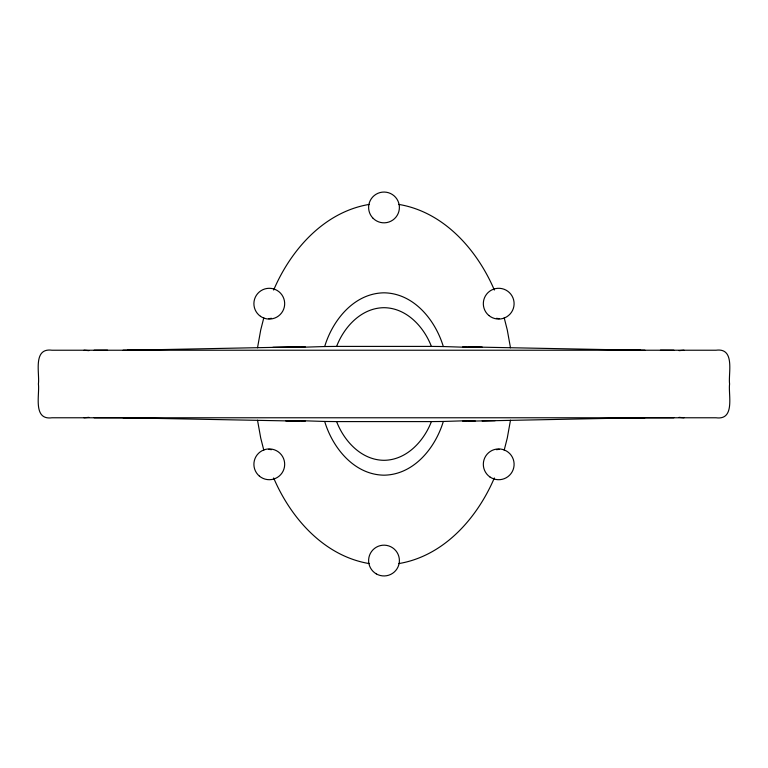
<?xml version="1.0" encoding="UTF-8"?>
<svg xmlns="http://www.w3.org/2000/svg" width="768" height="768" viewBox="0 0 768 768"><rect width="100%" height="100%" fill="white"/><g stroke="black" fill="none" stroke-linecap="round" stroke-linejoin="round"><path stroke-width="1.15" d="M257.51 347.808L260.726 329.942L263.798 317.846M510.49 420.192L507.274 438.058L504.202 450.154M297.869 347.395L324.682 346.531C332.678 320.026 354.192 293.232 384 292.819C413.808 293.232 435.322 320.035 443.318 346.541L470.266 347.424M470.131 420.605L443.318 421.469C435.322 447.974 413.808 474.768 384 475.181C354.192 474.768 332.678 447.965 324.682 421.459L297.734 420.576M324.682 346.531L336.605 346.406C344.198 326.678 361.526 307.891 384 307.69C406.474 307.891 423.802 326.678 431.395 346.406L443.318 346.541M443.318 421.469L431.395 421.594C423.802 441.322 406.474 460.109 384 460.31C361.526 460.109 344.198 441.322 336.605 421.594L324.682 421.459M273.648 290.045C290.899 249.706 324.202 211.891 369.322 204.394M494.352 477.955C477.101 518.294 443.798 556.109 398.678 563.606M88.963 417.35L84.029 417.782M679.037 350.65L683.971 350.218M268.714 318.653L271.536 318.326M496.464 449.674L499.286 449.347M299.117 346.867L131.069 350.189L150.797 350.045L139.21 350.102M482.179 420.931L636.931 417.811M305.261 346.8L272.87 347.299M462.739 421.2L475.219 420.998M468.883 421.133L495.13 420.701M336.605 346.406L431.395 346.406M431.395 421.594L336.605 421.594M94.138 350.227L107.558 350.17M123.072 350.227L142.877 350.122M625.123 417.878L644.928 417.773M673.862 417.773L94.138 417.773M619.757 350.218L640.33 350.17L632.842 350.16M127.67 417.83L148.243 417.782L52.032 417.773C32.477 420.461 39.859 394.358 38.4 384C39.859 373.642 32.477 347.539 52.032 350.227L715.968 350.227C735.523 347.539 728.141 373.642 729.6 384C728.141 394.358 735.523 420.461 715.968 417.773L619.757 417.782L640.33 417.83M135.158 350.16L127.67 350.17L148.243 350.218M625.123 350.122L644.928 350.227M660.442 350.17L673.862 350.227M123.072 417.773L299.117 421.133M636.931 350.189L462.739 346.8M285.821 420.931L305.261 421.2M468.883 346.867L482.179 347.069M84.029 350.218L88.963 350.65M683.971 417.782L679.037 417.35M496.464 318.326L499.286 318.653M268.714 449.347L271.536 449.674M398.678 204.394C443.798 211.891 477.101 249.706 494.352 290.045M369.322 563.606C324.202 556.109 290.899 518.294 273.648 477.955M504.202 317.846L507.274 329.942L510.49 347.808M263.798 450.154L260.726 438.058L257.51 420.192M373.114 218.323A15.398 15.398 0 0 0 398.87 211.421A15.398 15.398 0 0 0 380.016 192.576A15.398 15.398 0 0 0 373.114 218.323M376.301 573.888A15.398 15.398 0 0 0 399.398 560.563A15.398 15.398 0 0 0 376.301 547.229A15.398 15.398 0 0 0 376.301 573.888M488.822 315.466A15.398 15.398 0 0 0 513.869 306.346A15.398 15.398 0 0 0 493.45 289.21A15.398 15.398 0 0 0 488.822 315.466M260.458 316.291A15.398 15.398 0 0 0 284.621 305.021A15.398 15.398 0 0 0 262.781 289.728A15.398 15.398 0 0 0 260.458 316.291M259.392 476.112A15.398 15.398 0 0 0 284.448 466.992A15.398 15.398 0 0 0 264.019 449.856A15.398 15.398 0 0 0 259.392 476.112M489.888 476.938A15.398 15.398 0 0 0 514.051 465.667A15.398 15.398 0 0 0 492.211 450.374A15.398 15.398 0 0 0 489.888 476.938"/></g></svg>
